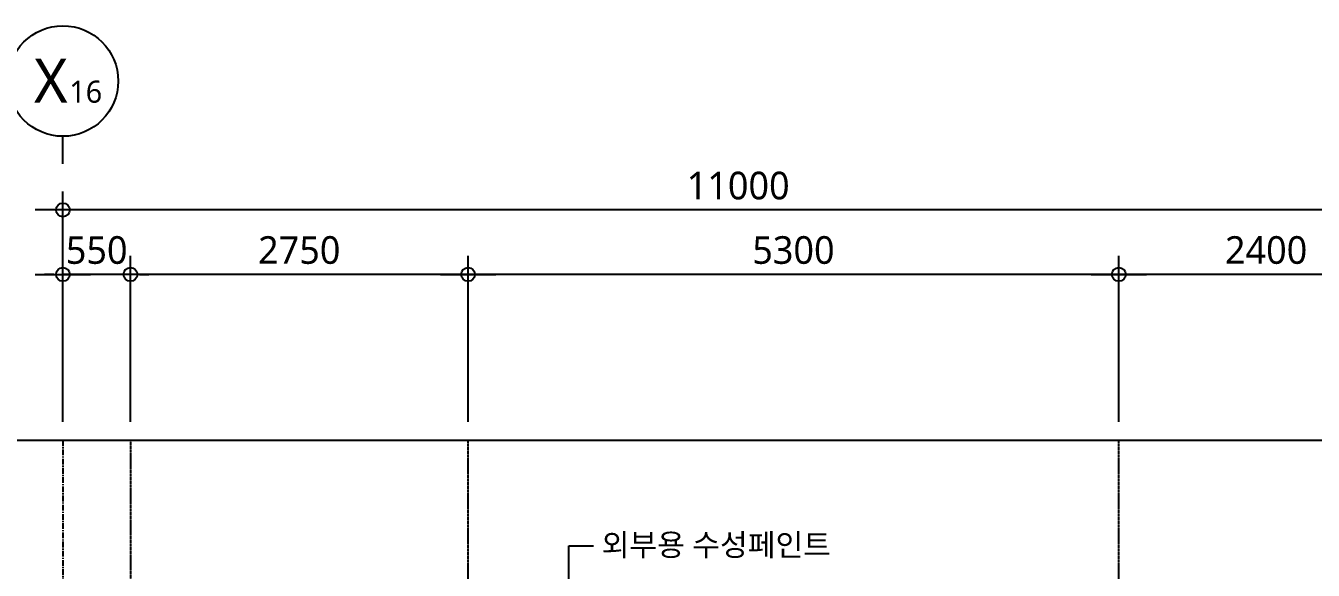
# Model space of a CAD drawing. Header units: millimetres. Extents: x -65167 to 413267, y -17142 to 66587.
# Drawn here: x 156767 to 167254, y 36779 to 41213 of the extents above; entities that cross this region are included whole.
import ezdxf
from ezdxf.enums import TextEntityAlignment as Align

# ---------------------------------------------------------------- set-up
doc = ezdxf.new("R2010")
doc.units = ezdxf.units.MM
doc.header["$LTSCALE"] = 75
doc.header["$MEASUREMENT"] = 0
doc.header["$PDSIZE"] = -10
doc.linetypes.add('CENTER', pattern=[2, 1.25, -0.25, 0.25, -0.25])
doc.layers.get('0').update_dxf_attribs({"linetype": 'CONTINUOUS'})
doc.layers.get('Defpoints').update_dxf_attribs({"color": 171, "linetype": 'CONTINUOUS'})
for name, color, linetype in [('CEN(ST)', 1, 'CENTER'), ('NDIM', 7, 'CONTINUOUS'), ('SYM(AXIS)', 7, 'CONTINUOUS'), ('TEXT(AXIS)', 2, 'CONTINUOUS'), ('TEXT(MIN)', 7, 'CONTINUOUS')]:
    doc.layers.add(name, color=color, linetype=linetype)
doc.styles.add('CGS', font='cgse', dxfattribs={"bigfont": 'cgs'})
doc.styles.add('나눔바른고딕', font='NanumBarunGothic.ttf')
doc.dimstyles.new('NDIM 1200', dxfattribs={"dimscale": 75, "dimtxt": 3, "dimasz": 1, "dimexe": 2, "dimexo": 2, "dimgap": 1, "dimtad": 1, "dimdec": 0, "dimdsep": 46, "dimtxsty": 'CGS', "dimblk": 'DOT0', "dimcen": 1, "dimdle": 8, "dimclrd": 256, "dimclre": 256, "dimclrt": 256, "dimadec": 0, "dimazin": 0, "dimtfac": 1, "dimtdec": 0, "dimtix": 1, "dimtmove": 2, "dimatfit": 3, "dimldrblk": 'DOT0', "dimfxl": 1, "dimtolj": 1, "dimtzin": 0, "dimlwd": -1, "dimlwe": -1, "dimarcsym": 0})

# ---------------------------------------------------------------- blocks, each defined once
blk = doc.blocks.new('중층평면도')
at = {"layer": 'CEN(ST)', "ltscale": 0.1}
for p, q in [((69588, -6405), (69588, -15425)), ((72338, -15425), (72338, -6405)), ((77638, -15425), (77638, -6405))]:
    blk.add_line(p, q, dxfattribs=at)
at = {"layer": 'CEN(ST)', "ltscale": 0.5}
blk.add_lwpolyline([(69038, -6405), (69038, -19985)], dxfattribs=at)
at = {"layer": 'Defpoints', "ltscale": 10000}
blk.add_lwpolyline([(86987, -19985), (66788, -19985), (66788, -6405), (86987, -6405)], close=True, dxfattribs=at)
blk = doc.blocks.new('DOT0')
blk.add_line((-3, 0), (3, 0))
at = {"color": 6}
blk.add_circle((0, 0), 0.75, dxfattribs=at)
blk = doc.blocks.new('*D974')
at = {"layer": 'Defpoints', "color": 0, "ltscale": 0.4, "transparency": 16777216}
for p in [(157070, 39713), (157070, 37838), (168070, 37838)]:
    blk.add_point(p, dxfattribs=at)
at = {"layer": 'NDIM', "ltscale": 0.4, "transparency": 16777216}
for p, q in [((157070, 37988), (157070, 39863)), ((168070, 37988), (168070, 39863)), ((167995, 39713), (157145, 39713))]:
    blk.add_line(p, q, dxfattribs=at)
at = {"layer": 'NDIM', "ltscale": 0.4, "transparency": 16777216, "xscale": 75, "yscale": 75, "zscale": 75, "rotation": 180}
blk.add_blockref('DOT0', (157070, 39713), dxfattribs=at)
at = {"layer": 'NDIM', "ltscale": 0.4, "transparency": 16777216, "xscale": 75, "yscale": 75, "zscale": 75}
blk.add_blockref('DOT0', (168070, 39713), dxfattribs=at)
at = {"layer": 'NDIM', "ltscale": 0.4, "transparency": 16777216, "insert": (162570, 39910), "char_height": 225, "attachment_point": 5, "style": '나눔바른고딕'}
blk.add_mtext('\\A1;11000', dxfattribs=at)
blk = doc.blocks.new('*D975')
at = {"layer": 'Defpoints', "color": 0, "ltscale": 0.4, "transparency": 16777216}
for p in [(165670, 39188), (165670, 37838), (168070, 37838)]:
    blk.add_point(p, dxfattribs=at)
at = {"layer": 'NDIM', "ltscale": 0.4, "transparency": 16777216}
for p, q in [((165670, 37988), (165670, 39338)), ((168070, 37988), (168070, 39338)), ((167995, 39188), (165745, 39188))]:
    blk.add_line(p, q, dxfattribs=at)
at = {"layer": 'NDIM', "ltscale": 0.4, "transparency": 16777216, "xscale": 75, "yscale": 75, "zscale": 75, "rotation": 180}
blk.add_blockref('DOT0', (165670, 39188), dxfattribs=at)
at = {"layer": 'NDIM', "ltscale": 0.4, "transparency": 16777216, "xscale": 75, "yscale": 75, "zscale": 75}
blk.add_blockref('DOT0', (168070, 39188), dxfattribs=at)
at = {"layer": 'NDIM', "ltscale": 0.4, "transparency": 16777216, "insert": (166870, 39385), "char_height": 225, "attachment_point": 5, "style": '나눔바른고딕'}
blk.add_mtext('\\A1;2400', dxfattribs=at)
blk = doc.blocks.new('*D976')
at = {"layer": 'Defpoints', "color": 0, "ltscale": 0.4, "transparency": 16777216}
for p in [(160370, 39188), (160370, 37838), (165670, 37838)]:
    blk.add_point(p, dxfattribs=at)
at = {"layer": 'NDIM', "ltscale": 0.4, "transparency": 16777216}
for p, q in [((160370, 37988), (160370, 39338)), ((165670, 37988), (165670, 39338)), ((165595, 39188), (160445, 39188))]:
    blk.add_line(p, q, dxfattribs=at)
at = {"layer": 'NDIM', "ltscale": 0.4, "transparency": 16777216, "xscale": 75, "yscale": 75, "zscale": 75, "rotation": 180}
blk.add_blockref('DOT0', (160370, 39188), dxfattribs=at)
at = {"layer": 'NDIM', "ltscale": 0.4, "transparency": 16777216, "xscale": 75, "yscale": 75, "zscale": 75}
blk.add_blockref('DOT0', (165670, 39188), dxfattribs=at)
at = {"layer": 'NDIM', "ltscale": 0.4, "transparency": 16777216, "insert": (163020, 39385), "char_height": 225, "attachment_point": 5, "style": '나눔바른고딕'}
blk.add_mtext('\\A1;5300', dxfattribs=at)
blk = doc.blocks.new('*D977')
at = {"layer": 'Defpoints', "color": 0, "ltscale": 0.4, "transparency": 16777216}
for p in [(157620, 39188), (157620, 37838), (160370, 37838)]:
    blk.add_point(p, dxfattribs=at)
at = {"layer": 'NDIM', "ltscale": 0.4, "transparency": 16777216}
for p, q in [((157620, 37988), (157620, 39338)), ((160370, 37988), (160370, 39338)), ((160295, 39188), (157695, 39188))]:
    blk.add_line(p, q, dxfattribs=at)
at = {"layer": 'NDIM', "ltscale": 0.4, "transparency": 16777216, "xscale": 75, "yscale": 75, "zscale": 75, "rotation": 180}
blk.add_blockref('DOT0', (157620, 39188), dxfattribs=at)
at = {"layer": 'NDIM', "ltscale": 0.4, "transparency": 16777216, "xscale": 75, "yscale": 75, "zscale": 75}
blk.add_blockref('DOT0', (160370, 39188), dxfattribs=at)
at = {"layer": 'NDIM', "ltscale": 0.4, "transparency": 16777216, "insert": (158995, 39385), "char_height": 225, "attachment_point": 5, "style": '나눔바른고딕'}
blk.add_mtext('\\A1;2750', dxfattribs=at)
blk = doc.blocks.new('*D978')
at = {"layer": 'Defpoints', "color": 0, "ltscale": 0.4, "transparency": 16777216}
for p in [(157070, 39188), (157070, 37838), (157620, 37838)]:
    blk.add_point(p, dxfattribs=at)
at = {"layer": 'NDIM', "ltscale": 0.4, "transparency": 16777216}
for p, q in [((157070, 37988), (157070, 39338)), ((157620, 37988), (157620, 39338)), ((156995, 39188), (156920, 39188)), ((157620, 39188), (157070, 39188)), ((157695, 39188), (157770, 39188))]:
    blk.add_line(p, q, dxfattribs=at)
at = {"layer": 'NDIM', "ltscale": 0.4, "transparency": 16777216, "xscale": 75, "yscale": 75, "zscale": 75}
blk.add_blockref('DOT0', (157070, 39188), dxfattribs=at)
at = {"layer": 'NDIM', "ltscale": 0.4, "transparency": 16777216, "xscale": 75, "yscale": 75, "zscale": 75, "rotation": 180}
blk.add_blockref('DOT0', (157620, 39188), dxfattribs=at)
at = {"layer": 'NDIM', "ltscale": 0.4, "transparency": 16777216, "insert": (157345, 39385), "char_height": 225, "attachment_point": 5, "style": '나눔바른고딕'}
blk.add_mtext('\\A1;550', dxfattribs=at)
blk = doc.blocks.new('A$C2F20087E')
at = {"layer": 'SYM(AXIS)'}
blk.add_line((600, 0), (600, 300), dxfattribs=at)
blk.add_circle((600, 900), 600, dxfattribs=at)

msp = doc.modelspace()

# ---------------------------------------------------------------- block references
at = {"xscale": 0.75, "yscale": 0.75, "zscale": 0.75}
msp.add_blockref('A$C2F20087E', (156620, 40087.5), dxfattribs=at)
msp.add_blockref('중층평면도', (88032.5, 44242))

# ---------------------------------------------------------------- texts
at = {"layer": 'TEXT(AXIS)', "style": '나눔바른고딕'}
for s, height, p in [('X', 360, (156971.3, 40765.5)), ('16', 180, (157255.7, 40675.5))]:
    msp.add_text(s, height=height, dxfattribs=at).set_placement(p, align=Align.MIDDLE)
at = {"layer": 'TEXT(MIN)', "style": '나눔바른고딕'}
msp.add_text('외부용 수성페인트', height=180, rotation=360, dxfattribs=at).set_placement((161457.7, 36986.5), align=Align.MIDDLE_LEFT)

# ---------------------------------------------------------------- dimensions: what is measured, and where the dimension line sits
at = {"layer": 'NDIM', "ltscale": 0.4}
for base, p1, p2, picture, middle in [((157070, 39712.5), (168070, 37837.5), (157070, 37837.5), '*D974', (162570, 39909.7)), ((157070, 39187.5), (157620, 37837.5), (157070, 37837.5), '*D978', (157345, 39384.7)), ((157620, 39187.5), (160370, 37837.5), (157620, 37837.5), '*D977', (158995, 39384.7)), ((160370, 39187.5), (165670, 37837.5), (160370, 37837.5), '*D976', (163020, 39384.8)), ((165670, 39187.5), (168070, 37837.5), (165670, 37837.5), '*D975', (166870, 39384.7))]:
    dim = msp.add_linear_dim(base=base, p1=p1, p2=p2, angle=180, dimstyle='NDIM 1200', override={"dimtxsty": '나눔바른고딕'}, dxfattribs=at)
    dim.commit()
    dim.dimension.update_dxf_attribs({"geometry": picture, "text_midpoint": middle})

# ---------------------------------------------------------------- leaders
at = {"layer": 'NDIM', "ltscale": 10000}
msp.add_leader([(161190.3, 36427.9), (161190.3, 36976.9), (161390.3, 36976.9)], dimstyle='NDIM 1200', override={"dimscale": 120, "dimasz": 1, "dimgap": 1, "dimtad": 0, "dimldrblk": 'Dot'}, dxfattribs=at)

doc.saveas('drawing.dxf')
